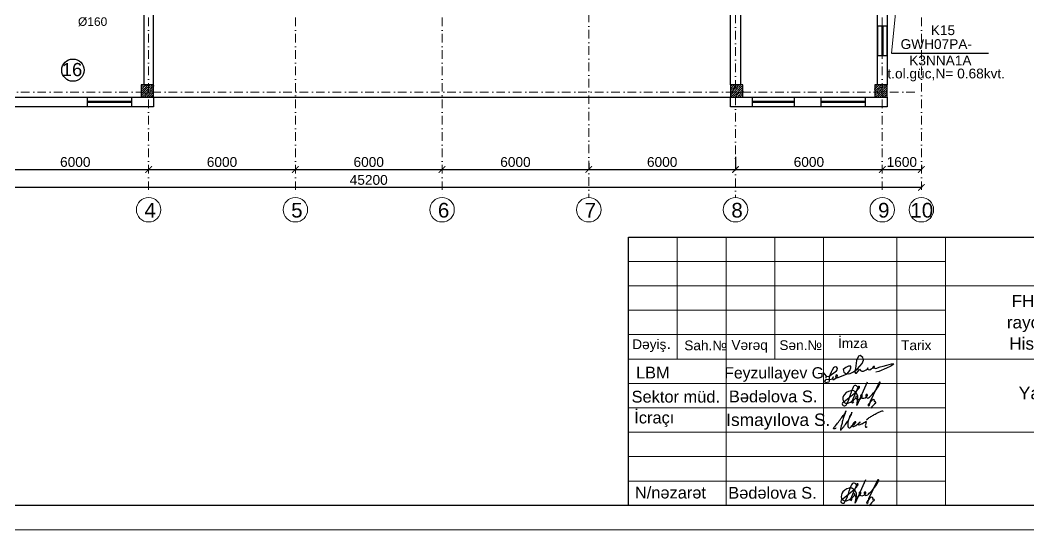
# Model space of a CAD drawing. Header units: millimetres. Extents: x 895788 to 1136524, y -21936 to 400945.
# Drawn here: x 1037276 to 1078523, y 204641 to 225486 of the extents above; entities that cross this region are included whole.
import ezdxf

# ---------------------------------------------------------------- set-up
doc = ezdxf.new("R2010")
doc.units = ezdxf.units.MM
doc.linetypes.add('Штрихпунктирная', pattern=[670.277762, 352.777767, -176.388884, 0, -141.111112])
for name, color, linetype, lineweight in [('0_Ном._пера__21', 7, 'Continuous', 30), ('0_Ном._пера__21_Ном._пера__7', 7, 'Continuous', 60), ('0_Ном._пера__7', 7, 'Continuous', 60), ('невидимка_Ном._пера__241_Ном._пера__7', 7, 'Continuous', 60), ('оси_Ном._пера__1', 7, 'Continuous', 15), ('перегородка_Ном._пера__1_Ном._пера__7', 7, 'Continuous', 60), ('перегородка_Ном._пера__7', 7, 'Continuous', 60), ('перегородка_Ном._пера__7_Ном._пера__7', 7, 'Continuous', 60), ('размер_Ном._пера__241_Ном._пера__7', 7, 'Continuous', 60)]:
    doc.layers.add(name, color=color, linetype=linetype, lineweight=lineweight)
doc.styles.get("Standard").update_dxf_attribs({"font": 'arial.ttf', "height": 400})
doc.styles.add('СГЕНЕРИР_СТИЛЬ_1', font='arial.ttf')
doc.dimstyles.new('razmeri a-g', dxfattribs={"dimtxt": 400, "dimasz": 270, "dimexe": 1.25, "dimexo": 0.625, "dimgap": 100, "dimtad": 1, "dimdec": 0, "dimtxsty": 'Standard', "dimblk": 'ARCHTICK', "dimcen": 2.5, "dimadec": 0, "dimazin": 0, "dimtfac": 1, "dimtdec": 0, "dimtmove": 0, "dimatfit": 3, "dimfxl": 1, "dimarcsym": 0})

# ---------------------------------------------------------------- blocks, each defined once
blk = doc.blocks.new('_ArchTick')
at = {"color": 0, "linetype": 'ByBlock', "const_width": 0.15}
blk.add_lwpolyline([(-0.5, -0.5), (0.5, 0.5)], dxfattribs=at)
blk = doc.blocks.new('*D125')
at = {"color": 0, "lineweight": -2, "transparency": 16777216}
for p, q in [((1028929, 218754), (1028929, 218644)), ((1074129, 218646), (1028929, 218646)), ((1074129, 218754), (1074129, 218644))]:
    blk.add_line(p, q, dxfattribs=at)
at = {"layer": 'Defpoints', "color": 0, "transparency": 16777216}
for p in [(1028929, 218755), (1028929, 218646), (1074129, 218755)]:
    blk.add_point(p, dxfattribs=at)
at = {"color": 0, "lineweight": -2, "transparency": 16777216, "xscale": 270, "yscale": 270, "zscale": 270, "rotation": 180}
blk.add_blockref('_ArchTick', (1028929, 218646), dxfattribs=at)
at = {"color": 0, "lineweight": -2, "transparency": 16777216, "xscale": 270, "yscale": 270, "zscale": 270}
blk.add_blockref('_ArchTick', (1074129, 218646), dxfattribs=at)
at = {"color": 0, "transparency": 16777216, "insert": (1051529, 218950), "char_height": 400, "attachment_point": 5}
blk.add_mtext('45200', dxfattribs=at)
blk = doc.blocks.new('*D128')
at = {"color": 0, "lineweight": -2, "transparency": 16777216}
for p, q in [((1036529, 219380), (1036529, 219380)), ((1036529, 219379), (1042529, 219379)), ((1042529, 219380), (1042529, 219380))]:
    blk.add_line(p, q, dxfattribs=at)
at = {"layer": 'Defpoints', "color": 0, "transparency": 16777216}
for p in [(1036529, 219379), (1042529, 219379), (1042529, 219379)]:
    blk.add_point(p, dxfattribs=at)
at = {"color": 0, "lineweight": -2, "transparency": 16777216, "xscale": 270, "yscale": 270, "zscale": 270, "rotation": 180}
blk.add_blockref('_ArchTick', (1036529, 219379), dxfattribs=at)
at = {"color": 0, "lineweight": -2, "transparency": 16777216, "xscale": 270, "yscale": 270, "zscale": 270}
blk.add_blockref('_ArchTick', (1042529, 219379), dxfattribs=at)
at = {"color": 0, "transparency": 16777216, "insert": (1039529, 219683), "char_height": 400, "attachment_point": 5}
blk.add_mtext('6000', dxfattribs=at)
blk = doc.blocks.new('*D129')
at = {"color": 0, "lineweight": -2, "transparency": 16777216}
for p, q in [((1042529, 219380), (1042529, 219380)), ((1042529, 219379), (1048529, 219379)), ((1048529, 219380), (1048529, 219380))]:
    blk.add_line(p, q, dxfattribs=at)
at = {"layer": 'Defpoints', "color": 0, "transparency": 16777216}
for p in [(1042529, 219379), (1048529, 219379), (1048529, 219379)]:
    blk.add_point(p, dxfattribs=at)
at = {"color": 0, "lineweight": -2, "transparency": 16777216, "xscale": 270, "yscale": 270, "zscale": 270, "rotation": 180}
blk.add_blockref('_ArchTick', (1042529, 219379), dxfattribs=at)
at = {"color": 0, "lineweight": -2, "transparency": 16777216, "xscale": 270, "yscale": 270, "zscale": 270}
blk.add_blockref('_ArchTick', (1048529, 219379), dxfattribs=at)
at = {"color": 0, "transparency": 16777216, "insert": (1045529, 219683), "char_height": 400, "attachment_point": 5}
blk.add_mtext('6000', dxfattribs=at)
blk = doc.blocks.new('*D130')
at = {"color": 0, "lineweight": -2, "transparency": 16777216}
for p, q in [((1048529, 219380), (1048529, 219380)), ((1048529, 219379), (1054529, 219379)), ((1054529, 219380), (1054529, 219380))]:
    blk.add_line(p, q, dxfattribs=at)
at = {"layer": 'Defpoints', "color": 0, "transparency": 16777216}
for p in [(1048529, 219379), (1054529, 219379), (1054529, 219379)]:
    blk.add_point(p, dxfattribs=at)
at = {"color": 0, "lineweight": -2, "transparency": 16777216, "xscale": 270, "yscale": 270, "zscale": 270, "rotation": 180}
blk.add_blockref('_ArchTick', (1048529, 219379), dxfattribs=at)
at = {"color": 0, "lineweight": -2, "transparency": 16777216, "xscale": 270, "yscale": 270, "zscale": 270}
blk.add_blockref('_ArchTick', (1054529, 219379), dxfattribs=at)
at = {"color": 0, "transparency": 16777216, "insert": (1051529, 219683), "char_height": 400, "attachment_point": 5}
blk.add_mtext('6000', dxfattribs=at)
blk = doc.blocks.new('*D131')
at = {"color": 0, "lineweight": -2, "transparency": 16777216}
for p, q in [((1054529, 219380), (1054529, 219380)), ((1054529, 219379), (1060529, 219379)), ((1060529, 219380), (1060529, 219380))]:
    blk.add_line(p, q, dxfattribs=at)
at = {"layer": 'Defpoints', "color": 0, "transparency": 16777216}
for p in [(1054529, 219379), (1060529, 219379), (1060529, 219379)]:
    blk.add_point(p, dxfattribs=at)
at = {"color": 0, "lineweight": -2, "transparency": 16777216, "xscale": 270, "yscale": 270, "zscale": 270, "rotation": 180}
blk.add_blockref('_ArchTick', (1054529, 219379), dxfattribs=at)
at = {"color": 0, "lineweight": -2, "transparency": 16777216, "xscale": 270, "yscale": 270, "zscale": 270}
blk.add_blockref('_ArchTick', (1060529, 219379), dxfattribs=at)
at = {"color": 0, "transparency": 16777216, "insert": (1057529, 219683), "char_height": 400, "attachment_point": 5}
blk.add_mtext('6000', dxfattribs=at)
blk = doc.blocks.new('*D132')
at = {"color": 0, "lineweight": -2, "transparency": 16777216}
for p, q in [((1066529, 219894), (1066529, 219379)), ((1060529, 219636), (1060529, 219379)), ((1060529, 219380), (1066529, 219380))]:
    blk.add_line(p, q, dxfattribs=at)
at = {"layer": 'Defpoints', "color": 0, "transparency": 16777216}
for p in [(1066529, 219894), (1060529, 219637), (1066529, 219380)]:
    blk.add_point(p, dxfattribs=at)
at = {"color": 0, "lineweight": -2, "transparency": 16777216, "xscale": 270, "yscale": 270, "zscale": 270, "rotation": 180}
blk.add_blockref('_ArchTick', (1060529, 219380), dxfattribs=at)
at = {"color": 0, "lineweight": -2, "transparency": 16777216, "xscale": 270, "yscale": 270, "zscale": 270}
blk.add_blockref('_ArchTick', (1066529, 219380), dxfattribs=at)
at = {"color": 0, "transparency": 16777216, "insert": (1063529, 219684), "char_height": 400, "attachment_point": 5}
blk.add_mtext('6000', dxfattribs=at)
blk = doc.blocks.new('*D133')
at = {"color": 0, "lineweight": -2, "transparency": 16777216}
for p, q in [((1066529, 219381), (1066529, 219381)), ((1066529, 219380), (1072529, 219380)), ((1072529, 219381), (1072529, 219381))]:
    blk.add_line(p, q, dxfattribs=at)
at = {"layer": 'Defpoints', "color": 0, "transparency": 16777216}
for p in [(1066529, 219380), (1072529, 219380), (1072529, 219380)]:
    blk.add_point(p, dxfattribs=at)
at = {"color": 0, "lineweight": -2, "transparency": 16777216, "xscale": 270, "yscale": 270, "zscale": 270, "rotation": 180}
blk.add_blockref('_ArchTick', (1066529, 219380), dxfattribs=at)
at = {"color": 0, "lineweight": -2, "transparency": 16777216, "xscale": 270, "yscale": 270, "zscale": 270}
blk.add_blockref('_ArchTick', (1072529, 219380), dxfattribs=at)
at = {"color": 0, "transparency": 16777216, "insert": (1069529, 219684), "char_height": 400, "attachment_point": 5}
blk.add_mtext('6000', dxfattribs=at)
blk = doc.blocks.new('*D134')
at = {"color": 0, "lineweight": -2, "transparency": 16777216}
for p, q in [((1074129, 219539), (1074129, 219379)), ((1072529, 219381), (1072529, 219381)), ((1072529, 219380), (1074129, 219380))]:
    blk.add_line(p, q, dxfattribs=at)
at = {"layer": 'Defpoints', "color": 0, "transparency": 16777216}
for p in [(1074129, 219540), (1072529, 219380), (1074129, 219380)]:
    blk.add_point(p, dxfattribs=at)
at = {"color": 0, "lineweight": -2, "transparency": 16777216, "xscale": 270, "yscale": 270, "zscale": 270, "rotation": 180}
blk.add_blockref('_ArchTick', (1072529, 219380), dxfattribs=at)
at = {"color": 0, "lineweight": -2, "transparency": 16777216, "xscale": 270, "yscale": 270, "zscale": 270}
blk.add_blockref('_ArchTick', (1074129, 219380), dxfattribs=at)
at = {"color": 0, "transparency": 16777216, "insert": (1073329, 219684), "char_height": 400, "attachment_point": 5}
blk.add_mtext('1600', dxfattribs=at)
blk = doc.blocks.new('q')
at = {"color": 5, "lineweight": 30}
for p, q in [((2398163, -1470618), (2397818, -1471398)), ((2398568, -1470628), (2398265, -1471257)), ((2397351, -1471305), (2397730, -1470992)), ((2397870, -1470775), (2397660, -1471262)), ((2397554, -1471187), (2397502, -1471315)), ((2397681, -1471312), (2397724, -1471267)), ((2397818, -1471398), (2397862, -1471161)), ((2398265, -1471257), (2398225, -1471415))]:
    blk.add_line(p, q, dxfattribs=at)
for centre, major_axis, ratio, start_param, end_param in [((2397446, -1470115), (-24, 1272), 0.999998, 3.847144, 4.261592), ((2398587, -1470635), (0.2, 19.1), 0.999998, 3.978899, 7.527496), ((2397600, -1471174), (-2, 243), 0.999998, 0.890526, 1.841508), ((2397681, -1471249), (-5, 353), 0.999998, -0.083286, 0.861459), ((2396875, -1470852), (3, 757), 0.999998, 4.257909, 4.5312), ((2398555, -1471237), (54, 966), 0.999998, 1.141351, 1.370281), ((2397779, -1470816), (-0.1, 85.3), 0.999998, -1.457848, 1.201584), ((2397613, -1471130), (3, 251), 0.999998, 4.601269, 5.920157), ((2397017, -1470152), (-94, 1097), 0.999998, 3.759686, 3.982125), ((2397898, -1470783), (0.9, 29.1), 0.999998, -0.550121, 1.329203), ((2397866, -1470775), (-0.7, 50.2), 0.999998, 3.810231, 5.023948), ((2397978, -1471058), (-3.5, 29.1), 0.999998, 4.302361, 7.89513), ((2398149, -1471056), (-2.9, 31.6), 0.999998, 4.360655, 7.971835), ((2397389, -1471339), (0.1, 51), 0.999998, 0.840791, 2.297147), ((2397413, -1471331), (-0.3, 74.6), 0.999998, 2.152371, 3.651563), ((2397495, -1471181), (0, 142), 0.999998, 2.005347, 3.576171), ((2397180, -1471167), (31, 353), 0.999998, 4.09483, 4.36883), ((2397370, -1470801), (4, 541), 0.999998, 3.498001, 3.953952), ((2397696, -1471276), (-1.8, 38.4), 0.999998, 1.129032, 2.700136), ((2397554, -1470974), (-34, 285), 0.999998, 3.819341, 4.143746), ((2397802, -1471100), (-7.55, 7.95), 0.999967, 3.961598, 7.086009), ((2397941, -1471088), (8, 150), 0.999998, 1.702221, 2.352386), ((2397867, -1471054), (-1, 139), 0.999998, 2.852467, 4.617357), ((2398056, -1471055), (6, 107), 0.999998, 1.699245, 2.695085), ((2398038, -1470996), (3, 157), 0.999998, 2.938921, 4.280467), ((2398249, -1471034), (0, 134), 0.999998, 1.778185, 2.534529), ((2398160, -1471000), (-6, 145), 0.999998, 3.186951, 4.182019), ((2398236, -1471382), (0.1, 34.9), 0.999998, 1.063449, 2.846584), ((2398953, -1471852), (67, 890), 0.999998, 0.844875, 1.069119), ((2398763, -1471767), (11, 550), 0.999998, 0.611923, 1.050831), ((2398368, -1471248), (-0.9, 51.2), 0.999998, 4.12559, 7.030755), ((2398431, -1471296), (-0.1, 29.1), 0.999999, 4.199557, 7.036903)]:
    blk.add_ellipse(centre, major_axis=major_axis, ratio=ratio, start_param=start_param, end_param=end_param, dxfattribs=at)

msp = doc.modelspace()

# ---------------------------------------------------------------- hatches: boundary and pattern name
at = {"lineweight": 9}
h = msp.add_hatch(dxfattribs=at)
h.set_pattern_fill('ANSI36', color=256, scale=500)
h.set_pattern_definition([(45, (-667809.3, 2679241.76), (33.1456304, 121.533978), [156.25, -31.25, 0, -31.25])])
h.paths.add_polyline_path([(1042228.849, 222841.681), (1042228.849, 222341.681), (1042728.849, 222341.681), (1042728.849, 222841.681)])
h = msp.add_hatch(dxfattribs=at)
h.set_pattern_fill('ANSI36', color=256, scale=500)
h.set_pattern_definition([(45, (-683869.32, 2504939.196), (33.1456304, 121.533978), [156.25, -31.25, 0, -31.25])])
h.paths.add_polyline_path([(1066328.302, 222841.681), (1066328.302, 222341.681), (1066828.302, 222341.681), (1066828.302, 222841.681)])
h = msp.add_hatch(dxfattribs=at)
h.set_pattern_fill('ANSI36', color=256, scale=500)
h.set_pattern_definition([(45, (-689969.51, 2504939.196), (33.1456304, 121.533978), [156.25, -31.25, 0, -31.25])])
h.paths.add_polyline_path([(1072228.849, 222841.681), (1072228.849, 222341.681), (1072728.849, 222341.681), (1072728.849, 222841.681)])

# ---------------------------------------------------------------- linework, layer by layer
at = {"color": 7, "lineweight": 0}
msp.add_line((1072901.269, 224136.175), (1073122.664, 226300.288), dxfattribs=at)
msp.add_line((1072901.269, 224136.175), (1076877.626, 224136.175))
at = {"lineweight": 30}
for p, q in [((1062147.884, 205638.738), (1062147.884, 216616.885)), ((1062147.884, 216616.885), (1099074.38, 216616.885))]:
    msp.add_line(p, q, dxfattribs=at)
at = {"lineweight": 30, "flags": 128}
msp.add_lwpolyline([(1020231.322, 262924.707), (1099074.38, 262924.707), (1099074.38, 205638.738), (1020231.322, 205638.738)], close=True, dxfattribs=at)
at = {"color": 0, "lineweight": 30}
for points in [[(1042728.673, 222841.681), (1042729.044, 247941.681)], [(1042328.849, 228727.173), (1042328.849, 222841.681)], [(1066328.302, 222841.681), (1066328.849, 228741.681)], [(1066728.849, 228741.681), (1066728.302, 222841.681)], [(1072328.849, 222841.681), (1072328.849, 226841.605)], [(1072728.849, 226841.605), (1072728.849, 222841.681)], [(1042728.849, 222341.681), (1066328.302, 222341.681)]]:
    msp.add_lwpolyline(points, dxfattribs=at)
for points in [[(1072728.886, 224041.637), (1072728.886, 225241.637), (1072328.886, 225241.637), (1072328.886, 224041.637)], [(1042728.673, 221941.681), (1030328.676, 221941.686), (1030328.676, 222341.686), (1042728.673, 222341.681)], [(1040028.849, 222341.676), (1041828.849, 222341.676), (1041828.849, 221941.676), (1040028.849, 221941.676)], [(1072728.849, 221941.681), (1066328.302, 221941.681), (1066328.302, 222341.681), (1072728.849, 222341.681)], [(1067228.302, 222341.681), (1068928.302, 222341.681), (1068928.302, 221941.681), (1067228.302, 221941.681)], [(1070028.849, 222341.681), (1071828.849, 222341.681), (1071828.849, 221941.681), (1070028.849, 221941.681)]]:
    msp.add_lwpolyline(points, close=True, dxfattribs=at)
at = {"color": 146, "lineweight": 30, "true_color": 0x105689}
for points in [[(1072560.024, 225241.637), (1072510.024, 225241.637), (1072510.024, 224041.637), (1072560.024, 224041.637)], [(1041828.849, 222172.813), (1041828.849, 222122.813), (1040028.849, 222122.813), (1040028.849, 222172.813)], [(1068928.302, 222172.819), (1068928.302, 222122.819), (1067228.302, 222122.819), (1067228.302, 222172.819)], [(1071828.849, 222172.819), (1071828.849, 222122.819), (1070028.849, 222122.819), (1070028.849, 222172.819)]]:
    msp.add_lwpolyline(points, close=True, dxfattribs=at)
at = {"color": 3, "lineweight": 30}
for points in [[(1042728.849, 222841.681), (1042228.849, 222841.681), (1042228.849, 222341.681), (1042728.849, 222341.681)], [(1066828.302, 222841.681), (1066328.302, 222841.681), (1066328.302, 222341.681), (1066828.302, 222341.681)], [(1072728.849, 222841.681), (1072228.849, 222841.681), (1072228.849, 222341.681), (1072728.849, 222341.681)]]:
    msp.add_lwpolyline(points, close=True, dxfattribs=at)
at = {"lineweight": 25}
msp.add_circle((1039431.593, 223443.131), 454.873, dxfattribs=at)
at = {"color": 5, "lineweight": 30}
for points, knots in [([(1070636.651, 208806.296), (1070622.858, 208793.234), (1070599.38, 208771.001), (1070542.003, 208759.126), (1070536.44, 208807.905), (1070587.723, 208867.962), (1070685.365, 208975.076), (1070796.378, 209135.511), (1070935.16, 209322.667), (1070988.956, 209384.892), (1071071.217, 209527.312), (1071036.738, 209502.775), (1071020.35, 209440.298), (1070981.603, 209335.641), (1070923.429, 209187.365), (1070889.87, 209021.375), (1070851.211, 208896.905), (1070788.274, 208655.553), (1070888.964, 208784.136), (1070950.383, 208851.858), (1071041.297, 208970.68), (1071117.034, 209086.827), (1071194.174, 209206.262), (1071245.646, 209319.559), (1071288.461, 209379.537), (1071292.545, 209463.907), (1071254.555, 209374.852), (1071191.388, 209299.202), (1071137.782, 209108.382), (1071109.06, 208947.7), (1071127.665, 208849.091), (1071174.757, 208794.927), (1071247.143, 208827.014), (1071297.356, 208917.876), (1071361.904, 208953.746), (1071463.516, 209082.26), (1071389.253, 209028.885), (1071337.545, 209006.354), (1071357.418, 208920.324), (1071417.959, 208985.947), (1071481.721, 209077.528), (1071366.806, 209047.238), (1071346.342, 208975.957), (1071284.292, 208888.694), (1071352.178, 208851.571), (1071412.297, 208898.191), (1071489.335, 208922.918), (1071553.967, 208991.195), (1071608.199, 209012.17), (1071634.126, 209058.551), (1071575.808, 208998.662), (1071534.595, 208979.065), (1071567.751, 208924.858), (1071644.174, 208952.798), (1071725.9, 208993.805), (1071794.044, 209020.972), (1071879.26, 209097.59), (1071872.173, 209033.945), (1071846.332, 208980.049), (1071834.017, 208912.658), (1071838.444, 208836.47), (1071882.96, 208839.498), (1071898.591, 208852.108), (1071906.699, 208858.649)], [0, 0, 0, 0, 59.841599005, 101.857622688, 130.410815196, 177.525697162, 334.711506331, 564.048856533, 785.994645112, 944.112946491, 1013.033079521, 1015.599763906, 1066.269405156, 1193.782914585, 1358.828470994, 1547.557839238, 1667.244060404, 1849.634436366, 1908.950902363, 2043.150106903, 2163.453323859, 2344.552969659, 2461.790928785, 2593.831001401, 2698.274176927, 2726.193496804, 2766.10913724, 2871.019467613, 3119.514606693, 3292.027812656, 3363.627362358, 3421.069957947, 3472.824619595, 3569.044134776, 3709.183313181, 3792.202300434, 3825.05913991, 3916.329241628, 3955.047179964, 4012.263979806, 4110.9942459, 4154.580414266, 4277.755487765, 4354.29664494, 4397.199797972, 4457.484503743, 4562.821825613, 4641.348673437, 4730.263169122, 4736.766599602, 4780.887585061, 4852.166499914, 4879.236071445, 4936.215841835, 5054.257688922, 5155.179487039, 5223.121600383, 5242.321046791, 5314.067538116, 5412.922388539, 5462.531340317, 5491.745863199, 5523.236307972, 5523.236307972, 5523.236307972, 5523.236307972]), ([(1071897.867, 209121.523), (1071901.574, 209134.637), (1071908.026, 209157.459), (1071937.237, 209201.613), (1072021.312, 209240.971), (1072135.705, 209315.36), (1072262.455, 209392.282), (1072380.022, 209454.746), (1072456.038, 209479.215), (1072555.226, 209523.001), (1072553.447, 209487.522), (1072553.285, 209484.29)], [0, 0, 0, 0, 40.70813899, 70.85010752, 155.528787746, 309.710052415, 482.249872048, 608.671108543, 683.998804581, 775.726699023, 784.920084487, 784.920084487, 784.920084487, 784.920084487])]:
    msp.add_open_spline(points, degree=3, knots=knots, dxfattribs=at)
at = {"layer": '0_Ном._пера__21', "color": 5, "linetype": 'Continuous', "flags": 128}
msp.add_lwpolyline([(1070098.382, 211095.943), (1070229.179, 210931.278), (1070339.054, 210905.938), (1070659.51, 211147.338, 1.249640379), (1070536.98, 211262.185, 0.079258228), (1070361.593, 210893.269), (1070361.593, 210735.601), (1070344.689, 210676.476), (1070213.684, 210653.952), (1070181.285, 210720.116), (1070233.405, 210787.688), (1070443.295, 210805.988), (1070490.892, 210818.208), (1070536.207, 210888.899), (1070519.861, 210899.378), (1070488.488, 210850.437), (1070514.102, 210787.281), (1070553.339, 210787.281), (1070685.578, 210882.268), (1070702.37, 210949.392), (1070677.624, 210983.837), (1070632.081, 210951.119), (1070621.945, 210892.866), (1070648.731, 210855.801), (1070725.348, 210874.334), (1071088.941, 211018.116), (1071207.663, 211152.3), (1071248.651, 211268.121), (1071239.876, 211337.629), (1071147.278, 211337.629), (1071038.046, 211286.096), (1070930.895, 211197.46), (1070953.95, 211094.665), (1071035.53, 211039.723), (1071134.662, 211014.37), (1071214.075, 211037.045), (1071348.924, 211096.846), (1071513.422, 211230.061), (1071710.537, 211442.638), (1071763.007, 211584.356), (1071731.808, 211694.896), (1071621.197, 211772.84), (1071558.801, 211738.828), (1071479.388, 211563.098), (1071429.755, 211235.73), (1071408.515, 211095.639), (1071438.263, 211041.576), (1071482.224, 211041.576), (1071541.784, 211135.11), (1071593.815, 211216.821), (1071638.214, 211162.036), (1071693.52, 211125.19), (1071768.679, 211125.19), (1071874.565, 211179.467), (1071950.951, 211234.501), (1071940.293, 211271.782), (1071918.087, 211241.602), (1071956.281, 211195.444), (1072022.897, 211184.793), (1072081.52, 211220.299), (1072207.647, 211294.861), (1072207.647, 211327.704), (1072175.671, 211327.704), (1072124.154, 211274.445), (1072262.716, 211236.276), (1072442.81, 211300.614), (1072564.736, 211339.553), (1072719.803, 211377.85), (1072911.578, 211425.212), (1073009.439, 211425.212), (1072955.077, 211387.646), (1072875.469, 211332.636), (1072702.87, 211257.617), (1072386.526, 211115.793), (1072265.383, 211083.035)], format="xyb", dxfattribs=at)
at = {"layer": 'невидимка_Ном._пера__241_Ном._пера__7', "linetype": 'Continuous', "lineweight": 20, "flags": 128}
msp.add_lwpolyline([(1016239.268, 263922.72), (1100072.394, 263922.72), (1100072.394, 204640.724), (1016239.268, 204640.724)], close=True, dxfattribs=at)
at = {"layer": 'оси_Ном._пера__1', "linetype": 'Штрихпунктирная'}
msp.add_line((1024570.357, 222541.198), (1074026.583, 222541.198), dxfattribs=at)
at = {"layer": 'оси_Ном._пера__1', "linetype": 'Штрихпунктирная', "flags": 128}
for points in [[(1060526.806, 261293.106), (1060530.011, 219824.853), (1060528.849, 218232.667)], [(1066528.849, 257897.213), (1066528.849, 221411.943), (1066528.849, 218232.652)], [(1042528.849, 257775.029), (1042528.849, 219824.838), (1042528.849, 218232.652)], [(1048528.849, 257775.029), (1048528.849, 219824.838), (1048528.849, 218232.652)], [(1054528.921, 257775.029), (1054530.011, 219824.838), (1054528.849, 218232.652)], [(1072529.025, 257775.029), (1072529.025, 221411.943), (1072529.025, 218232.652)], [(1074129.22, 257775.029), (1074129.22, 221411.943), (1074129.22, 218232.667)]]:
    msp.add_lwpolyline(points, dxfattribs=at)
at = {"layer": 'оси_Ном._пера__1', "linetype": 'Continuous'}
for centre in [(1042528.849, 217732.667), (1048528.849, 217732.667), (1054528.849, 217732.667), (1060528.849, 217732.667), (1066528.849, 217732.667), (1072529.025, 217732.667), (1074129.22, 217732.667)]:
    msp.add_circle(centre, 500, dxfattribs=at)
at = {"layer": 'размер_Ном._пера__241_Ном._пера__7', "linetype": 'Continuous', "lineweight": 20}
for p, q in [((1064143.911, 211626.818), (1064143.911, 216616.885)), ((1066139.938, 205638.738), (1066139.938, 216616.885)), ((1068135.965, 211626.818), (1068135.965, 216616.885)), ((1070131.992, 205638.738), (1070131.992, 216616.885)), ((1073126.032, 205638.738), (1073126.032, 216616.885)), ((1075122.059, 216616.885), (1075122.059, 205638.738)), ((1062147.884, 215618.872), (1075122.059, 215618.872)), ((1062147.884, 214620.858), (1099074.38, 214620.858)), ((1062147.884, 213622.845), (1075122.059, 213622.845)), ((1062147.884, 212624.831), (1075122.059, 212624.831)), ((1062147.884, 211626.818), (1099074.38, 211626.818)), ((1062147.884, 210628.805), (1075122.059, 210628.805)), ((1062147.884, 209630.791), (1075122.059, 209630.791)), ((1062147.884, 208632.778), (1099074.38, 208632.778)), ((1062147.884, 207634.764), (1075122.059, 207634.764)), ((1062147.884, 206636.751), (1075122.059, 206636.751))]:
    msp.add_line(p, q, dxfattribs=at)

# ---------------------------------------------------------------- block references
at = {"xscale": 1.227000918528, "yscale": 1.227000918528, "zscale": 1.227000918528}
for p in [(-1870641.746, 2015127.47), (-1870705.041, 2011140.271)]:
    msp.add_blockref('q', p, dxfattribs=at)

# ---------------------------------------------------------------- texts
for s, height, p in [('K15', 400, (1074513.373, 224875.57)), ('GWH07PA-', 400, (1073279.063, 224307.503)), ('K3NNA1A', 400, (1073632.678, 223639.199)), ('t.ol.güc, ', 400, (1072741.478, 223103.248)), ('N=', 400, (1074707.851, 223104.39)), (' 0.', 400, (1075437.728, 223104.39)), ('68', 400, (1076059.01, 223104.39)), ('kvt.', 400, (1076680.565, 223104.39)), ('Ismayılova S.', 508.464, (1066145.576, 208888.786))]:
    msp.add_text(s, height=height).set_placement(p)
at = {"layer": '0_Ном._пера__21', "linetype": 'Continuous', "insert": (1086909.208, 213052.533), "char_height": 501.349004, "width": 20317.85924, "attachment_point": 5, "line_spacing_factor": 1.041182, "style": 'СГЕНЕРИР_СТИЛЬ_1'}
msp.add_mtext('\\A1;\\pxqc;{\\fArial|b0|i0|c204|p34;\\C7;FHN-nin Dövlət Yan\\fArial|b0|i0|c0|p34;ğı\\fArial|b0|i0|c204|p34;ndan Mühafizə Xidmətinin \\fArial|b0|i0|c238|p34;Xocavənd\\fArial|b0|i0|c204|p34; rayon\\fArial|b0|i0|c238|p34;unun Hadrut qəsəbəsində\\fArial|b0|i0|c204|p34; Dövlət Yan\\fArial|b0|i0|c0|p34;ğı\\fArial|b0|i0|c204|p34;ndan Mühafizə Hissəsinin 4 ç\\fArial|b0|i0|c0|p34;ı\\fArial|b0|i0|c204|p34;x\\fArial|b0|i0|c0|p34;ış\\fArial|b0|i0|c204|p34;l\\fArial|b0|i0|c0|p34;ı \\fArial|b0|i0|c204|p34;Yan\\fArial|b0|i0|c0|p34;ğı\\fArial|b0|i0|c204|p34;nsöndürmə depo binas\\fArial|b0|i0|c0|p34;ı\\fArial|b0|i0|c204|p34;n\\fArial|b0|i0|c0|p34;ı\\fArial|b0|i0|c204|p34;n tikintisi}', dxfattribs=at)
at = {"layer": '0_Ном._пера__21_Ном._пера__7', "linetype": 'Continuous', "insert": (1082221.569, 209821.586), "char_height": 519.79865, "attachment_point": 8, "style": 'СГЕНЕРИР_СТИЛЬ_1'}
msp.add_mtext('{Yanğınsöndürmə Deposu}', dxfattribs=at)
at = {"layer": '0_Ном._пера__7', "lineweight": -2, "insert": (1037298.617, 225246.001), "char_height": 350, "width": 5879.27168, "attachment_point": 7, "rotation": 359.8715241, "style": 'СГЕНЕРИР_СТИЛЬ_1'}
msp.add_mtext('\\pxqc;{\\fArial|b0|i0|c238|p38;Dam örtüyünə\\P%%C160}', dxfattribs=at)
at = {"layer": 'перегородка_Ном._пера__1_Ном._пера__7', "linetype": 'Continuous', "attachment_point": 1, "style": 'СГЕНЕРИР_СТИЛЬ_1'}
for s, insert, char_height in [('{Dəyiş\\H1.250000x;.}', (1062307.195, 212529.125), 399.20536), ('{İmza}', (1070720.18, 212473.501), 399.2054), ('{Sah.№}', (1064434.435, 212383.513), 399.2054), ('{Vərəq}', (1066361.5, 212400.69), 399.2054), ('{Sən.№}', (1068322.921, 212393.903), 399.2054), ('{Tarix}', (1073299.872, 212390.3), 399.2054)]:
    msp.add_mtext(s, dxfattribs=dict(at, insert=insert, char_height=char_height))
at = {"layer": 'перегородка_Ном._пера__1_Ном._пера__7', "linetype": 'Continuous', "lineweight": 30, "char_height": 480, "attachment_point": 1, "style": 'СГЕНЕРИР_СТИЛЬ_1'}
for s, insert in [('  {\\fArial|b0|i0|c238|p38; }LBM       {\\fArial|b0|i0|c238|p38;     \\fArial|b0|i0|c204|p38;\\H0.95833x;Feyzullayev G.}', (1061898.558, 211311.544)), ('B{\\fArial|b0|i0|c238|p34;ədəlova S.}', (1066260.256, 210337.064)), (' Sektor müd.   ', (1062093.224, 210326.7)), ('{\\fArial|b0|i0|c238|p38;İcraçı            } ', (1062387.614, 209471.731)), ('N/nəz{\\fArial|b0|i0|c238|p38;arət}', (1062414.377, 206402.736)), ('B{\\fArial|b0|i0|c238|p34;ədəlova S.}', (1066232.311, 206395.067))]:
    msp.add_mtext(s, dxfattribs=dict(at, insert=insert))
at = {"layer": 'перегородка_Ном._пера__7', "linetype": 'Continuous', "insert": (1039815.333, 223736.586), "char_height": 540, "attachment_point": 3, "style": 'СГЕНЕРИР_СТИЛЬ_1'}
msp.add_mtext('1{\\fArial|b0|i0|c238|p38;6}', dxfattribs=at)
at = {"layer": 'перегородка_Ном._пера__7_Ном._пера__7', "linetype": 'Continuous', "char_height": 600, "attachment_point": 1, "style": 'СГЕНЕРИР_СТИЛЬ_1'}
for s, insert in [('4', (1042358.611, 218013.568)), ('5', (1048358.611, 218013.568)), ('6', (1054358.611, 218013.568)), ('7', (1060358.611, 218013.568)), ('8', (1066358.611, 218013.568)), ('9', (1072358.787, 218013.568)), ('{\\fArial|b0|i0|c238|p38;1}0', (1073679.53, 218013.568))]:
    msp.add_mtext(s, dxfattribs=dict(at, insert=insert))

# ---------------------------------------------------------------- dimensions: what is measured, and where the dimension line sits
for base, p1, p2, picture, middle in [((1042528.849, 219378.926), (1036528.849, 219378.926), (1042528.849, 219378.926), '*D128', (1039528.849, 219683.155)), ((1048528.849, 219378.926), (1042528.849, 219378.926), (1048528.849, 219378.926), '*D129', (1045528.849, 219683.155)), ((1054529.011, 219378.926), (1048528.849, 219378.926), (1054529.011, 219378.926), '*D130', (1051528.93, 219683.155)), ((1060528.849, 219378.926), (1054529.011, 219378.926), (1060528.849, 219378.926), '*D131', (1057528.93, 219683.155)), ((1066528.849, 219380.176), (1060528.849, 219636.573), (1066528.849, 219894.169), '*D132', (1063528.849, 219684.405)), ((1072529.025, 219380.176), (1066528.849, 219380.176), (1072529.025, 219380.176), '*D133', (1069528.937, 219684.405)), ((1028928.849, 218645.745), (1074129.22, 218754.888), (1028928.849, 218754.888), '*D125', (1051529.035, 218949.974))]:
    dim = msp.add_linear_dim(base=base, p1=p1, p2=p2, angle=180, dimstyle='razmeri a-g')
    dim.commit()
    dim.dimension.update_dxf_attribs({"geometry": picture, "text_midpoint": middle})
dim = msp.add_linear_dim(base=(1074129.22, 219380.176), p1=(1072529.025, 219380.176), p2=(1074129.22, 219539.961), angle=180, dimstyle='razmeri a-g')
dim.commit()
dim.dimension.update_dxf_attribs({"geometry": '*D134', "text_midpoint": (1073329.123, 219380.176), "dimtype": 160})

doc.saveas('drawing.dxf')
